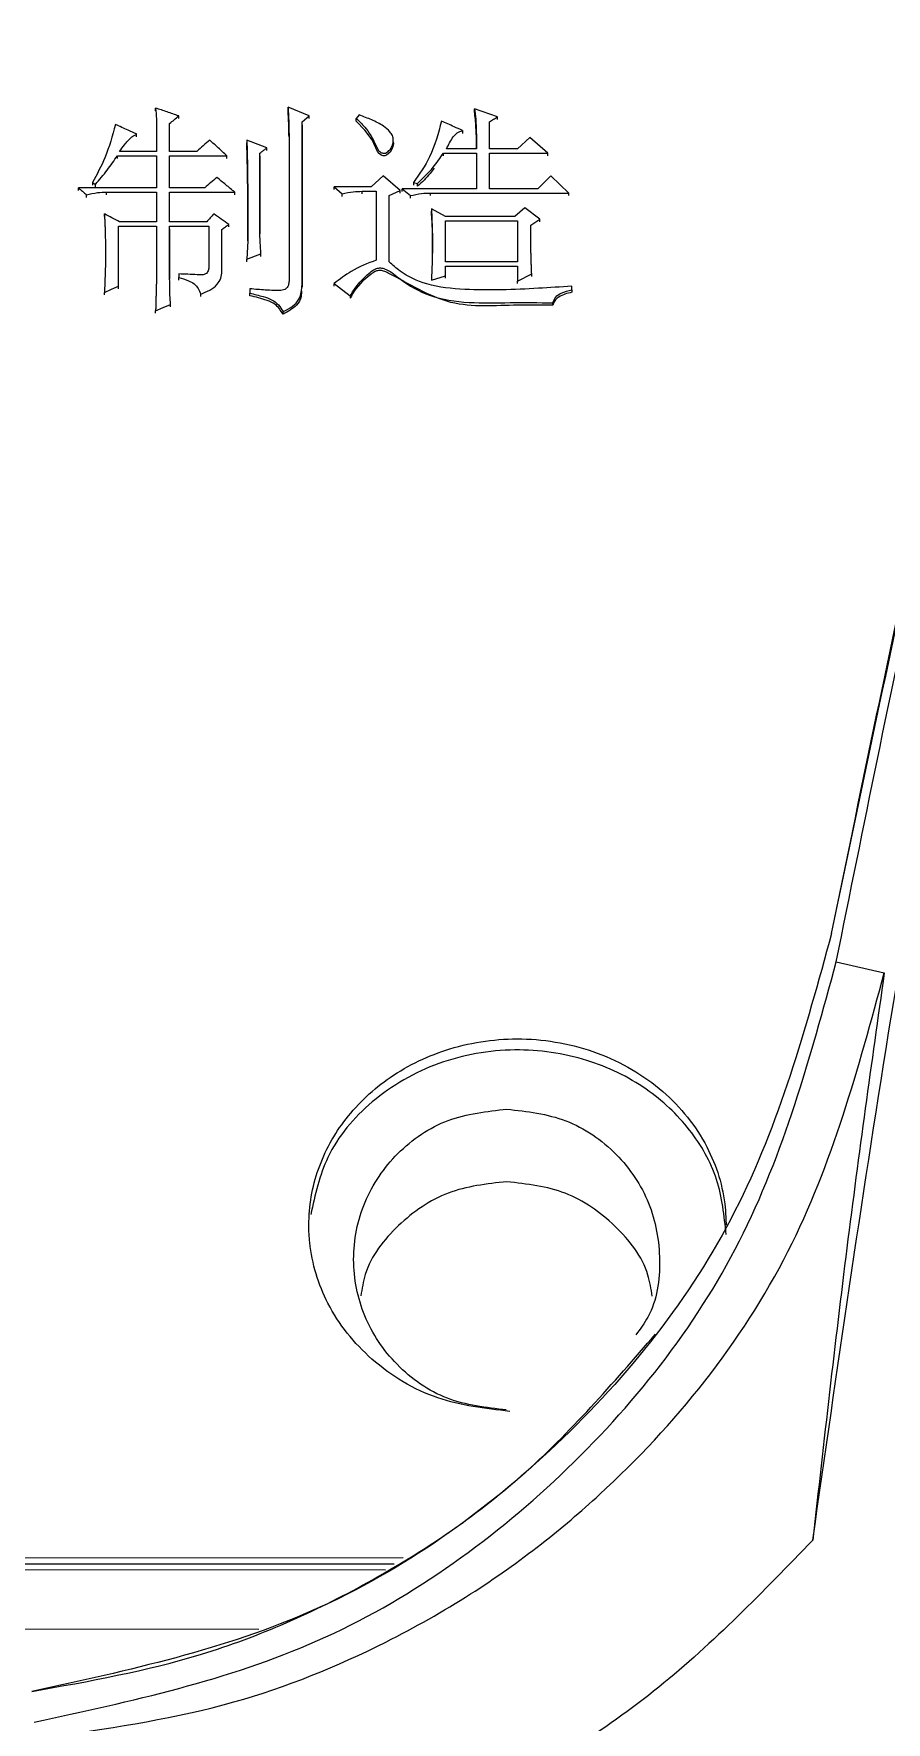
# Model space of a CAD drawing. Header units: millimetres. Extents: x 1890 to 4327, y 775 to 2498.
# Drawn here: x 2479.34 to 2488.54, y 2217.36 to 2235.57 of the extents above; entities that cross this region are included whole.
import ezdxf

# ---------------------------------------------------------------- set-up
doc = ezdxf.new("R2010")
doc.units = ezdxf.units.MM

msp = doc.modelspace()

# ---------------------------------------------------------------- linework, layer by layer
at = {"color": 7, "linetype": 'Continuous', "lineweight": 25}
for p, q in [((2480.656, 2234.738), (2480.656, 2234.768)), ((2480.905, 2234.654), (2480.905, 2234.684)), ((2482.311, 2234.684), (2482.084, 2234.777)), ((2482.084, 2234.747), (2482.084, 2234.777)), ((2482.235, 2234.618), (2482.311, 2234.684)), ((2482.311, 2234.654), (2482.311, 2234.684)), ((2482.852, 2234.693), (2482.819, 2234.656)), ((2482.819, 2234.626), (2482.819, 2234.656)), ((2484.345, 2234.674), (2484.096, 2234.759)), ((2484.096, 2234.728), (2484.096, 2234.759)), ((2484.345, 2234.645), (2484.345, 2234.674)), ((2480.451, 2234.458), (2480.451, 2234.488)), ((2480.807, 2234.3), (2480.807, 2234.6)), ((2480.807, 2234.57), (2480.807, 2234.6)), ((2482.095, 2234.488), (2482.095, 2232.902)), ((2482.095, 2234.488), (2482.095, 2234.458)), ((2482.235, 2232.865), (2482.235, 2234.618)), ((2482.235, 2234.589), (2482.235, 2234.618)), ((2482.235, 2234.588), (2482.235, 2232.837)), ((2483.966, 2234.525), (2483.966, 2234.495)), ((2484.258, 2234.329), (2484.258, 2234.618)), ((2484.258, 2234.589), (2484.258, 2234.618)), ((2484.691, 2234.45), (2484.561, 2234.329)), ((2484.886, 2234.282), (2484.691, 2234.45)), ((2480.667, 2234.3), (2480.267, 2234.3)), ((2480.667, 2234.441), (2480.667, 2234.3)), ((2480.667, 2234.441), (2480.667, 2234.411)), ((2481.1, 2234.3), (2480.807, 2234.3)), ((2481.857, 2234.338), (2481.64, 2234.422)), ((2481.64, 2234.422), (2481.64, 2234.393)), ((2481.781, 2233.41), (2481.781, 2234.282)), ((2481.781, 2234.253), (2481.781, 2234.282)), ((2481.857, 2234.309), (2481.857, 2234.338)), ((2483.219, 2234.424), (2483.219, 2234.433)), ((2483.219, 2234.403), (2483.219, 2234.414)), ((2483.761, 2234.282), (2484.118, 2234.282)), ((2483.761, 2234.253), (2483.761, 2234.282)), ((2484.118, 2234.329), (2483.793, 2234.329)), ((2484.118, 2234.282), (2484.118, 2233.898)), ((2484.561, 2234.329), (2484.258, 2234.329)), ((2484.258, 2234.282), (2484.886, 2234.282)), ((2484.258, 2233.898), (2484.258, 2234.282)), ((2484.258, 2234.253), (2484.258, 2234.282)), ((2484.886, 2234.253), (2484.886, 2234.282)), ((2480.245, 2234.254), (2480.667, 2234.254)), ((2480.667, 2234.254), (2480.667, 2233.907)), ((2480.807, 2234.254), (2481.424, 2234.254)), ((2480.807, 2233.907), (2480.807, 2234.254)), ((2480.807, 2234.225), (2480.807, 2234.254)), ((2481.424, 2234.225), (2481.424, 2234.254)), ((2481.781, 2234.252), (2481.781, 2233.41)), ((2480.667, 2233.907), (2479.823, 2233.907)), ((2479.823, 2233.879), (2479.823, 2233.907)), ((2479.975, 2233.963), (2480.007, 2233.945)), ((2479.975, 2233.963), (2479.975, 2233.935)), ((2480.007, 2233.916), (2480.007, 2233.945)), ((2481.186, 2233.907), (2480.807, 2233.907)), ((2482.582, 2233.917), (2482.668, 2233.842)), ((2482.982, 2233.917), (2482.582, 2233.917)), ((2483.112, 2234.038), (2482.982, 2233.917)), ((2483.295, 2233.879), (2483.112, 2234.038)), ((2483.317, 2233.898), (2483.404, 2233.823)), ((2484.118, 2233.898), (2483.317, 2233.898)), ((2483.317, 2233.869), (2483.317, 2233.898)), ((2483.436, 2233.963), (2483.479, 2233.954)), ((2483.436, 2233.963), (2483.436, 2233.935)), ((2483.479, 2233.926), (2483.479, 2233.954)), ((2484.777, 2233.898), (2484.258, 2233.898)), ((2484.918, 2234.038), (2484.777, 2233.898)), ((2485.113, 2233.851), (2484.918, 2234.038)), ((2479.91, 2233.804), (2479.91, 2233.832)), ((2480.126, 2233.86), (2480.667, 2233.86)), ((2480.126, 2233.832), (2480.126, 2233.86)), ((2480.667, 2233.86), (2480.667, 2233.541)), ((2480.807, 2233.86), (2481.511, 2233.86)), ((2480.807, 2233.541), (2480.807, 2233.86)), ((2480.807, 2233.832), (2480.807, 2233.86)), ((2481.511, 2233.832), (2481.511, 2233.86)), ((2482.668, 2233.813), (2482.668, 2233.842)), ((2482.884, 2233.87), (2483.036, 2233.87)), ((2482.884, 2233.841), (2482.884, 2233.87)), ((2483.036, 2233.87), (2483.036, 2233.128)), ((2483.176, 2233.823), (2483.295, 2233.879)), ((2483.176, 2233.109), (2483.176, 2233.823)), ((2483.176, 2233.795), (2483.176, 2233.823)), ((2483.295, 2233.851), (2483.295, 2233.879)), ((2483.404, 2233.795), (2483.404, 2233.823)), ((2483.62, 2233.851), (2485.113, 2233.851)), ((2483.62, 2233.823), (2483.62, 2233.851)), ((2485.113, 2233.823), (2485.113, 2233.851)), ((2480.104, 2233.598), (2480.104, 2233.626)), ((2480.667, 2233.541), (2480.267, 2233.541)), ((2481.208, 2233.541), (2480.807, 2233.541)), ((2483.782, 2233.598), (2483.631, 2233.682)), ((2483.631, 2233.682), (2483.631, 2233.654)), ((2483.634, 2233.559), (2483.631, 2233.654)), ((2484.529, 2233.598), (2483.782, 2233.598)), ((2483.782, 2233.551), (2484.561, 2233.551)), ((2483.782, 2233.109), (2483.782, 2233.551)), ((2483.782, 2233.523), (2483.782, 2233.551)), ((2484.637, 2233.692), (2484.529, 2233.598)), ((2484.561, 2233.551), (2484.561, 2233.109)), ((2484.799, 2233.57), (2484.637, 2233.692)), ((2484.702, 2233.504), (2484.799, 2233.57)), ((2484.799, 2233.542), (2484.799, 2233.57)), ((2480.256, 2233.495), (2480.667, 2233.495)), ((2480.256, 2232.846), (2480.256, 2233.495)), ((2480.256, 2233.467), (2480.256, 2233.495)), ((2480.667, 2233.495), (2480.667, 2232.987)), ((2480.807, 2233.495), (2481.229, 2233.495)), ((2480.807, 2232.921), (2480.807, 2233.495)), ((2480.807, 2233.467), (2480.807, 2233.495)), ((2480.807, 2233.466), (2480.807, 2232.921)), ((2481.229, 2233.495), (2481.229, 2233.062)), ((2481.37, 2233.006), (2481.37, 2233.457)), ((2481.37, 2233.429), (2481.37, 2233.457)), ((2481.446, 2233.485), (2481.446, 2233.513)), ((2481.651, 2233.335), (2481.64, 2233.138)), ((2481.792, 2233.167), (2481.792, 2233.194)), ((2481.37, 2232.979), (2481.37, 2233.006)), ((2481.64, 2233.11), (2481.64, 2233.138)), ((2484.561, 2233.109), (2483.782, 2233.109)), ((2483.782, 2233.062), (2484.561, 2233.062)), ((2483.782, 2232.959), (2483.782, 2233.062)), ((2483.782, 2233.035), (2483.782, 2233.062)), ((2484.561, 2233.062), (2484.561, 2232.902)), ((2480.256, 2232.819), (2480.256, 2232.846)), ((2480.905, 2232.978), (2480.905, 2232.94)), ((2480.905, 2232.913), (2480.905, 2232.94)), ((2481.673, 2232.818), (2481.673, 2232.771)), ((2482.235, 2232.838), (2482.235, 2232.865)), ((2482.582, 2232.874), (2482.755, 2232.742)), ((2482.582, 2232.847), (2482.582, 2232.874)), ((2483.631, 2232.912), (2483.782, 2232.959)), ((2483.782, 2232.932), (2483.782, 2232.959)), ((2484.561, 2232.902), (2484.713, 2232.978)), ((2484.561, 2232.876), (2484.561, 2232.902)), ((2484.713, 2232.951), (2484.713, 2232.978)), ((2485.145, 2232.808), (2485.145, 2232.846)), ((2485.145, 2232.819), (2485.145, 2232.846)), ((2485.145, 2232.808), (2485.145, 2232.782)), ((2480.104, 2232.753), (2480.104, 2232.78)), ((2480.818, 2232.622), (2480.818, 2232.648)), ((2481.143, 2232.735), (2481.143, 2232.761)), ((2481.673, 2232.744), (2481.673, 2232.771)), ((2482.232, 2232.771), (2482.232, 2232.798)), ((2482.755, 2232.742), (2482.755, 2232.716)), ((2484.94, 2232.641), (2484.94, 2232.667)), ((2480.656, 2232.556), (2480.656, 2232.582)), ((2482.03, 2232.546), (2482.03, 2232.573)), ((2487.947, 2225.863), (2487.947, 2225.863)), ((2487.998, 2225.559), (2488.515, 2225.44)), ((2446.399, 2219.05), (2483.136, 2218.999)), ((2447.559, 2219.131), (2483.327, 2219.132)), ((2483.229, 2219.063), (2447.559, 2219.063)), ((2481.769, 2218.357), (2446.386, 2218.407))]:
    msp.add_line(p, q, dxfattribs=at)
at = {"color": 7, "linetype": 'Continuous', "lineweight": 25, "flags": 128}
for points in [[(2483.217, 2234.403), (2483.22, 2234.386), (2483.212, 2234.339), (2483.186, 2234.293), (2483.147, 2234.259), (2483.129, 2234.252), (2483.109, 2234.252), (2483.089, 2234.259), (2483.066, 2234.276), (2483.049, 2234.3), (2482.991, 2234.426), (2482.913, 2234.53), (2482.819, 2234.626), (2482.819, 2234.626)], [(2480.245, 2234.225), (2480.245, 2234.232), (2480.245, 2234.239), (2480.245, 2234.254)], [(2482.582, 2233.888), (2482.582, 2233.902), (2482.582, 2233.917)], [(2481.64, 2233.138), (2481.687, 2233.155), (2481.734, 2233.172), (2481.792, 2233.194)], [(2480.104, 2232.78), (2480.18, 2232.813), (2480.256, 2232.846)], [(2480.656, 2232.582), (2480.737, 2232.615), (2480.818, 2232.648)]]:
    msp.add_lwpolyline(points, dxfattribs=at)
at = {"color": 7, "linetype": 'Continuous', "lineweight": 25}
for points in [[(2487.744, 2219.321), (2488.268, 2222.972), (2489.316, 2230.276), (2492.436, 2240.919), (2496.644, 2251.162), (2501.999, 2260.862), (2508.404, 2269.902), (2515.785, 2278.164), (2524.047, 2285.545), (2533.086, 2291.95), (2542.787, 2297.305), (2553.03, 2301.513), (2563.673, 2304.633), (2570.977, 2305.681), (2574.628, 2306.205)], [(2487.947, 2225.863), (2488.633, 2229.157), (2490.006, 2235.746), (2493.326, 2245.298), (2497.53, 2254.482), (2502.666, 2263.185), (2508.655, 2271.321), (2515.443, 2278.806), (2522.956, 2285.561), (2531.119, 2291.516), (2539.844, 2296.614), (2549.045, 2300.779), (2558.611, 2304.059), (2565.205, 2305.403), (2568.503, 2306.075)], [(2487.998, 2225.559), (2488.586, 2228.473), (2489.761, 2234.301), (2492.514, 2242.795), (2495.961, 2251.024), (2500.162, 2258.895), (2505.007, 2266.396), (2508.781, 2270.989), (2510.669, 2273.285)], [(2487.947, 2225.863), (2487.664, 2224.835), (2487.1, 2222.78), (2485.083, 2220.246), (2482.445, 2218.368), (2480.362, 2217.915), (2479.321, 2217.689)]]:
    msp.add_open_spline(points, degree=3, dxfattribs=at)
for points, knots in [([(2487.947, 2225.863), (2488.553, 2228.82), (2489.753, 2234.668), (2492.52, 2243.092), (2495.881, 2251.077), (2500.29, 2259.336), (2504.975, 2266.631), (2508.777, 2271.041), (2510.191, 2272.681)], [0, 0, 0, 0, 0.172465, 0.341166, 0.506102, 0.667275, 0.876268, 1, 1, 1, 1]), ([(2480.656, 2234.768), (2480.659, 2234.729), (2480.665, 2234.655), (2480.667, 2234.546), (2480.667, 2234.476), (2480.667, 2234.441)], [0, 0, 0, 0, 0.356505, 0.6781686, 1, 1, 1, 1]), ([(2480.905, 2234.684), (2480.863, 2234.698), (2480.78, 2234.726), (2480.697, 2234.754), (2480.656, 2234.768)], [0, 0, 0, 0, 0.499999, 1, 1, 1, 1]), ([(2480.807, 2234.6), (2480.824, 2234.614), (2480.856, 2234.642), (2480.889, 2234.67), (2480.905, 2234.684)], [0, 0, 0, 0, 0.500001, 1, 1, 1, 1]), ([(2482.084, 2234.777), (2482.086, 2234.745), (2482.09, 2234.681), (2482.094, 2234.584), (2482.094, 2234.52), (2482.095, 2234.488)], [0, 0, 0, 0, 0.335205, 0.667529, 1, 1, 1, 1]), ([(2482.095, 2234.458), (2482.094, 2234.49), (2482.094, 2234.555), (2482.09, 2234.651), (2482.086, 2234.715), (2482.084, 2234.747)], [0, 0, 0, 0, 0.335659, 0.667726, 1, 1, 1, 1]), ([(2482.819, 2234.656), (2482.857, 2234.62), (2482.953, 2234.53), (2483.014, 2234.401), (2483.057, 2234.315), (2483.076, 2234.295), (2483.095, 2234.284), (2483.116, 2234.279), (2483.137, 2234.282), (2483.162, 2234.297), (2483.191, 2234.326), (2483.215, 2234.369), (2483.223, 2234.42), (2483.213, 2234.471), (2483.177, 2234.525), (2483.102, 2234.585), (2482.988, 2234.642), (2482.898, 2234.676), (2482.852, 2234.693)], [0, 0, 0, 0, 0.132576, 0.339199, 0.368942, 0.383766, 0.408891, 0.423884, 0.438973, 0.459319, 0.498147, 0.542368, 0.587069, 0.63299, 0.675109, 0.75468, 0.876186, 1, 1, 1, 1]), ([(2483.739, 2234.628), (2483.705, 2234.496), (2483.642, 2234.258), (2483.5, 2234.054), (2483.436, 2233.963)], [0, 0, 0, 0, 0.555082, 1, 1, 1, 1]), ([(2483.966, 2234.525), (2483.936, 2234.539), (2483.883, 2234.563), (2483.807, 2234.597), (2483.762, 2234.617), (2483.739, 2234.628)], [0, 0, 0, 0, 0.40179, 0.700895, 1, 1, 1, 1]), ([(2484.096, 2234.759), (2484.096, 2234.756), (2484.097, 2234.75), (2484.098, 2234.742), (2484.099, 2234.734), (2484.1, 2234.727), (2484.101, 2234.721), (2484.102, 2234.714), (2484.103, 2234.707), (2484.104, 2234.697), (2484.107, 2234.669), (2484.111, 2234.617), (2484.113, 2234.568), (2484.114, 2234.54), (2484.114, 2234.532), (2484.114, 2234.526), (2484.115, 2234.518), (2484.115, 2234.512), (2484.115, 2234.505), (2484.115, 2234.499), (2484.115, 2234.493), (2484.116, 2234.486), (2484.116, 2234.479), (2484.116, 2234.471), (2484.116, 2234.465), (2484.116, 2234.459), (2484.116, 2234.453), (2484.116, 2234.446), (2484.116, 2234.439), (2484.117, 2234.432), (2484.117, 2234.426), (2484.117, 2234.418), (2484.117, 2234.412), (2484.117, 2234.405), (2484.117, 2234.399), (2484.117, 2234.391), (2484.117, 2234.385), (2484.117, 2234.377), (2484.117, 2234.371), (2484.117, 2234.364), (2484.117, 2234.358), (2484.117, 2234.35), (2484.117, 2234.344), (2484.118, 2234.336), (2484.118, 2234.332), (2484.118, 2234.329)], [0, 0, 0, 0, 0.0190515, 0.0381029, 0.0571543, 0.0762057, 0.0857315, 0.1047829, 0.1238344, 0.1333601, 0.1714636, 0.3239096, 0.4928315, 0.5139452, 0.524502, 0.5456156, 0.5561724, 0.577286, 0.5878428, 0.6089564, 0.6195132, 0.63007, 0.6511837, 0.6722973, 0.6828541, 0.6934109, 0.7145245, 0.7250813, 0.7461949, 0.7567517, 0.7778653, 0.7884221, 0.8095357, 0.8200925, 0.8412061, 0.8517629, 0.8728766, 0.8834334, 0.904547, 0.9151038, 0.9362174, 0.9467742, 0.9678878, 0.9784446, 1, 1, 1, 1]), ([(2484.117, 2234.329), (2484.117, 2234.363), (2484.116, 2234.44), (2484.113, 2234.574), (2484.102, 2234.673), (2484.096, 2234.728)], [0, 0, 0, 0, 0.254107, 0.581877, 1, 1, 1, 1]), ([(2484.258, 2234.618), (2484.273, 2234.628), (2484.301, 2234.646), (2484.33, 2234.665), (2484.345, 2234.674)], [0, 0, 0, 0, 0.499999, 1, 1, 1, 1]), ([(2480.223, 2234.59), (2480.19, 2234.469), (2480.13, 2234.252), (2480.022, 2234.052), (2479.975, 2233.963)], [0, 0, 0, 0, 0.557381, 1, 1, 1, 1]), ([(2480.451, 2234.488), (2480.42, 2234.501), (2480.367, 2234.525), (2480.291, 2234.56), (2480.246, 2234.58), (2480.223, 2234.59)], [0, 0, 0, 0, 0.401772, 0.700886, 1, 1, 1, 1]), ([(2480.267, 2234.3), (2480.284, 2234.325), (2480.311, 2234.365), (2480.356, 2234.416), (2480.397, 2234.459), (2480.433, 2234.478), (2480.451, 2234.487)], [0, 0, 0, 0, 0.335639, 0.554348, 0.775254, 1, 1, 1, 1]), ([(2483.793, 2234.329), (2483.815, 2234.372), (2483.846, 2234.434), (2483.906, 2234.504), (2483.946, 2234.518), (2483.966, 2234.525)], [0, 0, 0, 0, 0.55151, 0.77279, 1, 1, 1, 1]), ([(2481.24, 2234.422), (2481.217, 2234.402), (2481.17, 2234.361), (2481.123, 2234.321), (2481.1, 2234.3)], [0, 0, 0, 0, 0.5, 1, 1, 1, 1]), ([(2481.424, 2234.254), (2481.393, 2234.282), (2481.332, 2234.338), (2481.271, 2234.394), (2481.24, 2234.422)], [0, 0, 0, 0, 0.5, 1, 1, 1, 1]), ([(2481.64, 2234.422), (2481.641, 2234.412), (2481.641, 2234.396), (2481.641, 2234.375), (2481.642, 2234.359), (2481.642, 2234.344), (2481.643, 2234.328), (2481.643, 2234.312), (2481.643, 2234.297), (2481.644, 2234.281), (2481.644, 2234.265), (2481.644, 2234.25), (2481.645, 2234.229), (2481.645, 2234.208), (2481.646, 2234.187), (2481.646, 2234.171), (2481.646, 2234.155), (2481.646, 2234.14), (2481.647, 2234.119), (2481.647, 2234.098), (2481.648, 2234.077), (2481.648, 2234.056), (2481.648, 2234.019), (2481.649, 2233.946), (2481.65, 2233.873), (2481.65, 2233.81), (2481.65, 2233.784), (2481.65, 2233.763), (2481.65, 2233.747), (2481.65, 2233.731), (2481.651, 2233.715), (2481.651, 2233.7), (2481.651, 2233.684), (2481.651, 2233.668), (2481.651, 2233.652), (2481.651, 2233.637), (2481.651, 2233.621), (2481.651, 2233.6), (2481.651, 2233.579), (2481.651, 2233.558), (2481.651, 2233.542), (2481.651, 2233.527), (2481.651, 2233.511), (2481.651, 2233.495), (2481.651, 2233.479), (2481.651, 2233.466), (2481.651, 2233.456), (2481.651, 2233.448), (2481.651, 2233.44), (2481.651, 2233.432), (2481.651, 2233.424), (2481.651, 2233.416), (2481.651, 2233.409), (2481.651, 2233.401), (2481.651, 2233.393), (2481.651, 2233.382), (2481.651, 2233.372), (2481.651, 2233.361), (2481.651, 2233.353), (2481.651, 2233.345), (2481.651, 2233.338), (2481.651, 2233.335)], [0, 0, 0, 0, 0.028913, 0.04337, 0.057826, 0.072283, 0.08674, 0.101196, 0.115653, 0.13011, 0.144566, 0.159023, 0.173479, 0.202393, 0.216849, 0.231306, 0.245763, 0.260219, 0.274676, 0.303589, 0.318046, 0.332502, 0.361416, 0.419242, 0.534896, 0.563809, 0.592722, 0.607179, 0.621635, 0.636092, 0.650548, 0.665005, 0.679462, 0.693918, 0.708375, 0.722832, 0.737288, 0.751745, 0.780658, 0.795115, 0.809571, 0.824028, 0.838485, 0.852941, 0.867398, 0.881854, 0.889083, 0.896311, 0.903539, 0.910768, 0.917996, 0.925224, 0.932453, 0.939681, 0.946909, 0.954138, 0.968594, 0.975822, 0.983051, 0.990279, 1, 1, 1, 1]), ([(2481.651, 2233.334), (2481.651, 2233.409), (2481.651, 2233.623), (2481.65, 2233.976), (2481.644, 2234.254), (2481.64, 2234.392)], [0, 0, 0, 0, 0.211658, 0.605797, 1, 1, 1, 1]), ([(2481.781, 2234.282), (2481.787, 2234.286), (2481.803, 2234.298), (2481.828, 2234.317), (2481.847, 2234.331), (2481.857, 2234.338)], [0, 0, 0, 0, 0.25, 0.624999, 1, 1, 1, 1]), ([(2483.479, 2233.954), (2483.539, 2234.01), (2483.645, 2234.111), (2483.725, 2234.23), (2483.761, 2234.282)], [0, 0, 0, 0, 0.563281, 1, 1, 1, 1]), ([(2480.007, 2233.945), (2480.029, 2233.97), (2480.072, 2234.021), (2480.153, 2234.122), (2480.208, 2234.202), (2480.245, 2234.254)], [0, 0, 0, 0, 0.254915, 0.509864, 1, 1, 1, 1]), ([(2483.661, 2234.12), (2483.647, 2234.1), (2483.595, 2234.028), (2483.528, 2233.968), (2483.479, 2233.925)], [0, 0, 0, 0, 0.281385, 1, 1, 1, 1]), ([(2479.823, 2233.907), (2479.838, 2233.895), (2479.866, 2233.87), (2479.895, 2233.845), (2479.91, 2233.832)], [0, 0, 0, 0, 0.4999996, 1, 1, 1, 1]), ([(2481.316, 2234.02), (2481.294, 2234.001), (2481.251, 2233.963), (2481.208, 2233.926), (2481.186, 2233.907)], [0, 0, 0, 0, 0.5, 1, 1, 1, 1]), ([(2481.511, 2233.86), (2481.478, 2233.887), (2481.413, 2233.94), (2481.348, 2233.993), (2481.316, 2234.02)], [0, 0, 0, 0, 0.5, 1, 1, 1, 1]), ([(2479.91, 2233.832), (2479.949, 2233.842), (2480.021, 2233.858), (2480.094, 2233.86), (2480.126, 2233.86)], [0, 0, 0, 0, 0.558835, 1, 1, 1, 1]), ([(2482.668, 2233.842), (2482.708, 2233.851), (2482.779, 2233.868), (2482.852, 2233.869), (2482.884, 2233.87)], [0, 0, 0, 0, 0.558835, 1, 1, 1, 1]), ([(2483.404, 2233.823), (2483.443, 2233.832), (2483.515, 2233.849), (2483.588, 2233.85), (2483.62, 2233.851)], [0, 0, 0, 0, 0.558835, 1, 1, 1, 1]), ([(2480.104, 2233.626), (2480.105, 2233.622), (2480.105, 2233.613), (2480.105, 2233.602), (2480.106, 2233.593), (2480.106, 2233.584), (2480.106, 2233.576), (2480.107, 2233.567), (2480.107, 2233.558), (2480.108, 2233.549), (2480.108, 2233.541), (2480.108, 2233.532), (2480.109, 2233.523), (2480.109, 2233.514), (2480.109, 2233.506), (2480.11, 2233.497), (2480.11, 2233.488), (2480.11, 2233.48), (2480.111, 2233.471), (2480.111, 2233.462), (2480.111, 2233.453), (2480.111, 2233.445), (2480.112, 2233.436), (2480.112, 2233.427), (2480.112, 2233.416), (2480.113, 2233.403), (2480.113, 2233.377), (2480.116, 2233.285), (2480.116, 2233.18), (2480.114, 2233.083), (2480.114, 2233.053), (2480.113, 2233.031), (2480.113, 2233.013), (2480.112, 2232.996), (2480.112, 2232.978), (2480.111, 2232.961), (2480.11, 2232.943), (2480.11, 2232.93), (2480.109, 2232.919), (2480.109, 2232.91), (2480.109, 2232.901), (2480.109, 2232.893), (2480.108, 2232.882), (2480.108, 2232.873), (2480.108, 2232.862), (2480.107, 2232.853), (2480.107, 2232.842), (2480.106, 2232.834), (2480.106, 2232.825), (2480.106, 2232.816), (2480.106, 2232.807), (2480.105, 2232.798), (2480.105, 2232.79), (2480.105, 2232.784), (2480.104, 2232.78)], [0, 0, 0, 0, 0.015528, 0.031057, 0.038821, 0.046585, 0.062113, 0.069877, 0.077641, 0.09317, 0.100934, 0.108698, 0.124226, 0.131991, 0.139755, 0.155283, 0.163047, 0.170811, 0.18634, 0.194104, 0.201868, 0.217396, 0.22516, 0.232925, 0.248453, 0.263981, 0.27951, 0.341623, 0.590106, 0.65222, 0.683276, 0.698805, 0.729861, 0.74539, 0.760918, 0.791975, 0.807503, 0.823031, 0.83856, 0.846324, 0.854088, 0.869616, 0.87738, 0.892909, 0.900673, 0.916201, 0.923965, 0.939494, 0.947258, 0.955022, 0.97055, 0.978315, 0.986079, 1, 1, 1, 1]), ([(2480.267, 2233.541), (2480.24, 2233.556), (2480.185, 2233.584), (2480.131, 2233.612), (2480.104, 2233.626)], [0, 0, 0, 0, 0.5, 1, 1, 1, 1]), ([(2481.283, 2233.626), (2481.271, 2233.612), (2481.246, 2233.584), (2481.22, 2233.556), (2481.208, 2233.541)], [0, 0, 0, 0, 0.5, 1, 1, 1, 1]), ([(2481.446, 2233.513), (2481.419, 2233.532), (2481.365, 2233.57), (2481.31, 2233.607), (2481.283, 2233.626)], [0, 0, 0, 0, 0.499999, 1, 1, 1, 1]), ([(2483.631, 2233.682), (2483.635, 2233.59), (2483.641, 2233.451), (2483.643, 2233.194), (2483.636, 2233.03), (2483.631, 2232.912)], [0, 0, 0, 0, 0.360824, 0.541241, 1, 1, 1, 1]), ([(2483.634, 2233.563), (2483.637, 2233.477), (2483.641, 2233.341), (2483.639, 2233.177), (2483.637, 2233.064), (2483.635, 2233.021), (2483.635, 2232.995)], [0, 0, 0, 0, 0.458446, 0.721932, 0.829459, 1, 1, 1, 1]), ([(2481.37, 2233.457), (2481.383, 2233.466), (2481.408, 2233.485), (2481.433, 2233.504), (2481.446, 2233.513)], [0, 0, 0, 0, 0.5000004, 1, 1, 1, 1]), ([(2481.792, 2233.194), (2481.791, 2233.213), (2481.788, 2233.25), (2481.784, 2233.322), (2481.782, 2233.375), (2481.781, 2233.41)], [0, 0, 0, 0, 0.2602992, 0.5206063, 1, 1, 1, 1]), ([(2484.713, 2232.978), (2484.712, 2232.98), (2484.712, 2232.986), (2484.712, 2232.994), (2484.712, 2233.002), (2484.711, 2233.01), (2484.711, 2233.018), (2484.711, 2233.026), (2484.71, 2233.034), (2484.71, 2233.042), (2484.71, 2233.05), (2484.709, 2233.058), (2484.709, 2233.066), (2484.709, 2233.074), (2484.708, 2233.082), (2484.708, 2233.09), (2484.708, 2233.098), (2484.708, 2233.106), (2484.707, 2233.114), (2484.707, 2233.122), (2484.707, 2233.13), (2484.706, 2233.138), (2484.706, 2233.146), (2484.706, 2233.154), (2484.706, 2233.162), (2484.706, 2233.17), (2484.705, 2233.178), (2484.705, 2233.186), (2484.705, 2233.194), (2484.705, 2233.202), (2484.704, 2233.21), (2484.704, 2233.218), (2484.704, 2233.226), (2484.704, 2233.234), (2484.704, 2233.242), (2484.704, 2233.25), (2484.704, 2233.258), (2484.703, 2233.269), (2484.703, 2233.279), (2484.703, 2233.29), (2484.703, 2233.298), (2484.703, 2233.306), (2484.703, 2233.314), (2484.703, 2233.322), (2484.703, 2233.33), (2484.702, 2233.338), (2484.702, 2233.346), (2484.702, 2233.354), (2484.702, 2233.362), (2484.702, 2233.37), (2484.702, 2233.378), (2484.702, 2233.386), (2484.702, 2233.394), (2484.702, 2233.402), (2484.702, 2233.41), (2484.702, 2233.418), (2484.702, 2233.426), (2484.702, 2233.434), (2484.702, 2233.442), (2484.702, 2233.45), (2484.702, 2233.458), (2484.702, 2233.466), (2484.702, 2233.474), (2484.702, 2233.482), (2484.702, 2233.492), (2484.702, 2233.499), (2484.702, 2233.504)], [0, 0, 0, 0, 0.015218, 0.030436, 0.045654, 0.060873, 0.076091, 0.091309, 0.106527, 0.121745, 0.136964, 0.152182, 0.1674, 0.182618, 0.197836, 0.213054, 0.228273, 0.243491, 0.258709, 0.273927, 0.289145, 0.304364, 0.319582, 0.3348, 0.350018, 0.365236, 0.380454, 0.395673, 0.410891, 0.426109, 0.441327, 0.456545, 0.471764, 0.486982, 0.5022, 0.517418, 0.532636, 0.547854, 0.578291, 0.593509, 0.608727, 0.623945, 0.639163, 0.654382, 0.6696, 0.684818, 0.700036, 0.715254, 0.730473, 0.745691, 0.760909, 0.776127, 0.791345, 0.806563, 0.821782, 0.837, 0.852218, 0.867436, 0.882654, 0.897873, 0.913091, 0.928309, 0.943527, 0.958745, 0.973963, 1, 1, 1, 1]), ([(2480.667, 2232.987), (2480.667, 2232.984), (2480.667, 2232.978), (2480.666, 2232.971), (2480.666, 2232.964), (2480.666, 2232.957), (2480.666, 2232.95), (2480.666, 2232.945), (2480.666, 2232.939), (2480.665, 2232.932), (2480.665, 2232.924), (2480.665, 2232.913), (2480.665, 2232.902), (2480.664, 2232.892), (2480.664, 2232.881), (2480.664, 2232.867), (2480.663, 2232.853), (2480.663, 2232.839), (2480.663, 2232.828), (2480.662, 2232.818), (2480.662, 2232.803), (2480.662, 2232.789), (2480.661, 2232.775), (2480.661, 2232.765), (2480.661, 2232.754), (2480.66, 2232.74), (2480.66, 2232.726), (2480.66, 2232.711), (2480.659, 2232.701), (2480.659, 2232.69), (2480.659, 2232.681), (2480.659, 2232.674), (2480.658, 2232.667), (2480.658, 2232.66), (2480.658, 2232.653), (2480.658, 2232.648), (2480.658, 2232.643), (2480.658, 2232.637), (2480.657, 2232.63), (2480.657, 2232.623), (2480.657, 2232.616), (2480.657, 2232.611), (2480.657, 2232.605), (2480.656, 2232.599), (2480.656, 2232.591), (2480.656, 2232.585), (2480.656, 2232.582)], [0, 0, 0, 0, 0.026197, 0.039295, 0.052394, 0.07859, 0.091689, 0.104787, 0.117886, 0.130984, 0.157181, 0.183378, 0.209574, 0.235771, 0.261968, 0.288165, 0.340558, 0.366755, 0.392952, 0.419149, 0.445345, 0.497739, 0.523936, 0.550133, 0.576329, 0.602526, 0.65492, 0.681117, 0.707313, 0.73351, 0.759707, 0.772805, 0.785904, 0.812101, 0.825199, 0.838297, 0.851396, 0.864494, 0.877593, 0.903789, 0.916888, 0.929986, 0.943085, 0.956183, 0.978091, 1, 1, 1, 1]), ([(2481.229, 2233.062), (2481.229, 2233.049), (2481.228, 2233.021), (2481.206, 2232.978), (2481.155, 2232.966), (2481.056, 2232.973), (2480.972, 2232.976), (2480.905, 2232.978)], [0, 0, 0, 0, 0.111188, 0.223572, 0.352358, 0.48582, 1, 1, 1, 1]), ([(2481.143, 2232.761), (2481.176, 2232.774), (2481.241, 2232.798), (2481.318, 2232.857), (2481.364, 2232.931), (2481.368, 2232.981), (2481.37, 2233.006)], [0, 0, 0, 0, 0.290906, 0.5739, 0.788993, 1, 1, 1, 1]), ([(2483.036, 2233.128), (2482.943, 2233.092), (2482.779, 2233.028), (2482.641, 2232.921), (2482.582, 2232.874)], [0, 0, 0, 0, 0.564353, 1, 1, 1, 1]), ([(2482.755, 2232.742), (2482.778, 2232.78), (2482.834, 2232.87), (2482.925, 2232.959), (2483, 2233.021), (2483.047, 2233.043), (2483.096, 2233.045), (2483.186, 2233.013), (2483.336, 2232.881), (2483.754, 2232.646), (2484.346, 2232.674), (2484.787, 2232.669), (2484.94, 2232.667)], [0, 0, 0, 0, 0.056836, 0.134509, 0.160695, 0.179209, 0.197944, 0.220552, 0.296631, 0.448407, 0.809043, 1, 1, 1, 1]), ([(2484.94, 2232.64), (2484.814, 2232.642), (2484.45, 2232.648), (2483.81, 2232.593), (2483.372, 2232.885), (2483.119, 2233.011), (2483.071, 2233.019), (2483.022, 2233.007), (2482.914, 2232.929), (2482.814, 2232.832), (2482.763, 2232.731), (2482.755, 2232.715)], [0, 0, 0, 0, 0.157365, 0.456561, 0.768793, 0.792611, 0.81031, 0.828146, 0.854321, 0.976726, 1, 1, 1, 1]), ([(2485.145, 2232.846), (2485.025, 2232.838), (2484.641, 2232.813), (2484.118, 2232.793), (2483.605, 2232.843), (2483.329, 2232.969), (2483.214, 2233.075), (2483.176, 2233.109)], [0, 0, 0, 0, 0.176106, 0.564607, 0.76693, 0.923799, 1, 1, 1, 1]), ([(2480.818, 2232.648), (2480.816, 2232.682), (2480.81, 2232.745), (2480.808, 2232.836), (2480.808, 2232.893), (2480.807, 2232.921)], [0, 0, 0, 0, 0.374547, 0.687197, 1, 1, 1, 1]), ([(2480.905, 2232.94), (2480.941, 2232.93), (2480.999, 2232.914), (2481.074, 2232.875), (2481.117, 2232.822), (2481.134, 2232.781), (2481.143, 2232.761)], [0, 0, 0, 0, 0.350808, 0.573679, 0.788817, 1, 1, 1, 1]), ([(2482.095, 2232.902), (2482.094, 2232.887), (2482.092, 2232.861), (2482.075, 2232.829), (2482.042, 2232.804), (2481.991, 2232.797), (2481.921, 2232.8), (2481.815, 2232.805), (2481.728, 2232.813), (2481.673, 2232.818)], [0, 0, 0, 0, 0.101022, 0.16229, 0.225577, 0.345591, 0.4673, 0.658589, 1, 1, 1, 1]), ([(2482.03, 2232.573), (2482.064, 2232.589), (2482.132, 2232.62), (2482.224, 2232.718), (2482.231, 2232.81), (2482.235, 2232.865)], [0, 0, 0, 0, 0.292445, 0.57466, 1, 1, 1, 1]), ([(2484.94, 2232.667), (2484.948, 2232.689), (2484.966, 2232.734), (2485.044, 2232.783), (2485.106, 2232.799), (2485.145, 2232.808)], [0, 0, 0, 0, 0.267154, 0.547116, 1, 1, 1, 1]), ([(2481.673, 2232.771), (2481.721, 2232.759), (2481.801, 2232.741), (2481.908, 2232.705), (2481.985, 2232.65), (2482.015, 2232.598), (2482.03, 2232.573)], [0, 0, 0, 0, 0.348257, 0.572012, 0.789055, 1, 1, 1, 1]), ([(2482.03, 2232.546), (2482.005, 2232.585), (2481.962, 2232.651), (2481.858, 2232.695), (2481.767, 2232.722), (2481.704, 2232.736), (2481.673, 2232.743)], [0, 0, 0, 0, 0.3270742, 0.5487722, 0.7738686, 1, 1, 1, 1]), ([(2482.229, 2232.771), (2482.228, 2232.759), (2482.225, 2232.712), (2482.168, 2232.617), (2482.083, 2232.573), (2482.03, 2232.546)], [0, 0, 0, 0, 0.114138, 0.450055, 1, 1, 1, 1]), ([(2485.145, 2232.781), (2485.095, 2232.768), (2485.027, 2232.751), (2484.958, 2232.692), (2484.946, 2232.657), (2484.94, 2232.64)], [0, 0, 0, 0, 0.572734, 0.790238, 1, 1, 1, 1]), ([(2479.347, 2217.357), (2480.393, 2217.583), (2482.481, 2218.036), (2485.13, 2219.914), (2487.151, 2222.459), (2487.715, 2224.525), (2487.998, 2225.559)], [0, 0, 0, 0, 0.250065, 0.499446, 0.749386, 1, 1, 1, 1]), ([(2479.597, 2217.208), (2480.238, 2217.304), (2481.461, 2217.489), (2482.941, 2218.091), (2484.03, 2218.706), (2484.796, 2219.248), (2486.084, 2220.343), (2487.663, 2222.302), (2488.235, 2224.408), (2488.515, 2225.44)], [0, 0, 0, 0, 0.149059, 0.284486, 0.365253, 0.437407, 0.500452, 0.755467, 1, 1, 1, 1]), ([(2488.515, 2225.44), (2488.378, 2224.468), (2488.105, 2222.535), (2487.864, 2220.389), (2487.744, 2219.321)], [0, 0, 0, 0, 0.502443, 1, 1, 1, 1]), ([(2484.475, 2220.71), (2484.211, 2220.741), (2483.672, 2220.803), (2482.971, 2221.228), (2482.486, 2221.829), (2482.324, 2222.366), (2482.298, 2222.86), (2482.38, 2223.336), (2482.69, 2223.894), (2483.182, 2224.351), (2483.84, 2224.663), (2484.621, 2224.77), (2485.434, 2224.62), (2486.146, 2224.209), (2486.629, 2223.607), (2486.797, 2223.073), (2486.807, 2222.781), (2486.809, 2222.718)], [0, 0, 0, 0, 0.079115, 0.162032, 0.239306, 0.308491, 0.327556, 0.389758, 0.452225, 0.518259, 0.590018, 0.6685, 0.751719, 0.834377, 0.911434, 0.980801, 1, 1, 1, 1]), ([(2486.809, 2222.617), (2486.789, 2222.819), (2486.748, 2223.224), (2486.431, 2223.773), (2485.95, 2224.226), (2485.295, 2224.538), (2484.515, 2224.651), (2483.694, 2224.508), (2482.98, 2224.098), (2482.479, 2223.508), (2482.376, 2223.046), (2482.329, 2222.835)], [0, 0, 0, 0, 0.09445, 0.189255, 0.289699, 0.400142, 0.521765, 0.650668, 0.779903, 0.899662, 1, 1, 1, 1]), ([(2484.438, 2220.725), (2484.221, 2220.75), (2483.783, 2220.801), (2483.235, 2221.185), (2482.875, 2221.723), (2482.75, 2222.352), (2482.876, 2222.983), (2483.242, 2223.521), (2483.792, 2223.898), (2484.229, 2223.946), (2484.445, 2223.97)], [0, 0, 0, 0, 0.125788, 0.253499, 0.376323, 0.498884, 0.623652, 0.747528, 0.87471, 1, 1, 1, 1]), ([(2484.445, 2223.97), (2484.663, 2223.945), (2485.101, 2223.894), (2485.65, 2223.513), (2486.014, 2222.97), (2486.125, 2222.345), (2486.054, 2221.829), (2485.883, 2221.599), (2485.837, 2221.537)], [0, 0, 0, 0, 0.187724, 0.378458, 0.563522, 0.749196, 0.932504, 1, 1, 1, 1]), ([(2484.444, 2223.187), (2484.227, 2223.163), (2483.793, 2223.116), (2483.256, 2222.738), (2482.927, 2222.323), (2482.882, 2222.034), (2482.87, 2221.956)], [0, 0, 0, 0, 0.296558, 0.593116, 0.889674, 1, 1, 1, 1]), ([(2486.012, 2221.952), (2486, 2222.029), (2485.956, 2222.317), (2485.63, 2222.733), (2485.094, 2223.113), (2484.661, 2223.162), (2484.444, 2223.187)], [0, 0, 0, 0, 0.109326, 0.406217, 0.703109, 1, 1, 1, 1]), ([(2479.321, 2217.689), (2479.937, 2217.799), (2481.196, 2218.023), (2482.99, 2218.825), (2484.685, 2219.967), (2485.588, 2221.012), (2486.048, 2221.544)], [0, 0, 0, 0, 0.235613, 0.480811, 0.735604, 1, 1, 1, 1]), ([(2487.744, 2219.321), (2487.21, 2218.768), (2486.146, 2217.666), (2484.189, 2216.447), (2482.06, 2215.56), (2480.545, 2215.332), (2479.785, 2215.217)], [0, 0, 0, 0, 0.250755, 0.499989, 0.749233, 1, 1, 1, 1])]:
    msp.add_open_spline(points, degree=3, knots=knots, dxfattribs=at)

doc.saveas('drawing.dxf')
